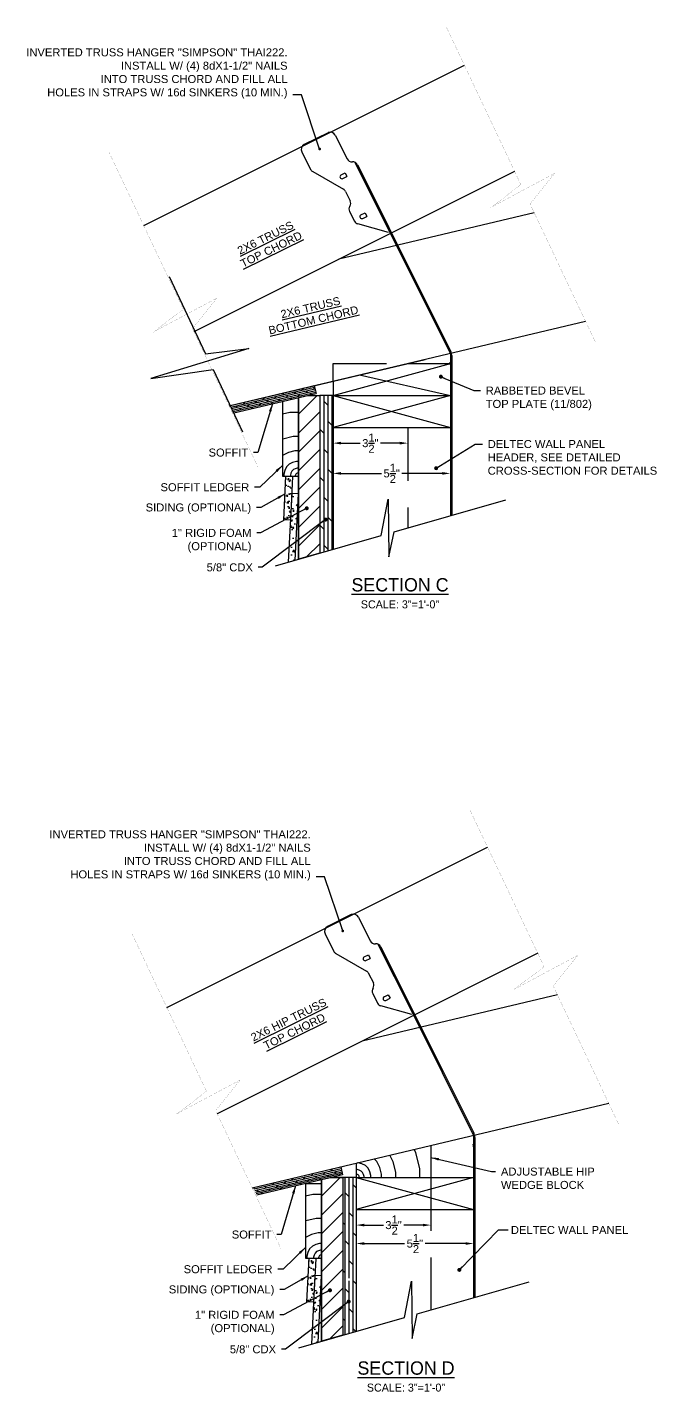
# Model space of a CAD drawing. Header units: inches. Extents: x -1316 to 22433, y -200 to 8737.
# Drawn here: x 5685.3 to 5714.8, y 1240.2 to 1304.1 of the extents above; entities that cross this region are included whole.
import ezdxf
from ezdxf.enums import TextEntityAlignment as Align

# ---------------------------------------------------------------- set-up
doc = ezdxf.new("R2010")
doc.units = ezdxf.units.IN
doc.header["$LTSCALE"] = 10
doc.header["$MEASUREMENT"] = 0
doc.header["$PDMODE"] = 34
doc.header["$PDSIZE"] = 18
doc.linetypes.add('HIDDEN', pattern=[0.375, 0.25, -0.125])
doc.layers.get('0').update_dxf_attribs({"linetype": 'CONTINUOUS'})
doc.layers.get('DefPoints').update_dxf_attribs({"linetype": 'CONTINUOUS'})
for name, color, linetype in [('6B2A-D-DETAIL$0$A-Anno-Symb', 5, 'CONTINUOUS'), ('6B2A-D-DETAIL$0$WALL', 7, 'CONTINUOUS'), ('6B2A-E-DETAIL$0$A-Anno-Symb', 5, 'CONTINUOUS'), ('DIM', 4, 'CONTINUOUS'), ('HATCH', 5, 'CONTINUOUS'), ('S-HDWR', 104, 'CONTINUOUS'), ('S-ROOF', 2, 'CONTINUOUS'), ('S-TXT', 222, 'CONTINUOUS'), ('S-WALL', 6, 'CONTINUOUS')]:
    doc.layers.add(name, color=color, linetype=linetype)
doc.layers.add('VIEWPORT', color=14, linetype='CONTINUOUS', plot=False)
doc.styles.add('style1', font='arial.ttf')
doc.dimstyles.new('3', dxfattribs={"dimtxt": 0.375, "dimasz": 0.375, "dimexe": 0.125, "dimexo": 0.125, "dimgap": 0.125, "dimtad": 0, "dimdec": 4, "dimrnd": 0.0625, "dimzin": 0, "dimdsep": 46, "dimlunit": 4, "dimtxsty": 'style1', "dimcen": 0.09, "dimazin": 0, "dimtfac": 1, "dimtdec": 4, "dimtofl": 0, "dimtmove": 0, "dimatfit": 0, "dimfxl": 1, "dimtolj": 1, "dimtzin": 0, "dimarcsym": 0})
pattern_1 = [(50, (5826.94997, 1402.56285), (0.7172602, -0.0627521), [0.075, -0.825]), (355, (5826.95, 1402.56285), (-0.1387513, 0.752192), [0.06, -0.66]), (100.4514, (5827.00974, 1402.5576), (0.5785094, 0.6894395), [0.0637402, -0.701142]), (46.1842, (5826.95, 1402.76285), (1.067241, -0.165519), [0.1125, -1.2375]), (96.6356, (5827.0389, 1402.7491), (0.934663, 0.974118), [0.09561, -1.051713]), (351.1842, (5826.95, 1402.7628), (0.934662, 0.9741186), [0.09, -0.99]), (21, (5827.04997, 1402.71285), (0.596907, -0.4026189), [0.075, -0.825]), (326, (5827.05, 1402.71285), (0.2433153, 0.72515), [0.06, -0.66]), (71.4514, (5827.0997, 1402.6793), (0.8402226, 0.3225305), [0.0637402, -0.701142]), (37.5, (5826.94997, 1402.56285), (0.01215986, 0.33289385), [0, -0.652, 0, -0.67, 0, -0.6625]), (7.5, (5826.94997, 1402.56285), (0.26306954, 0.3944117), [0, -0.382, 0, -0.637, 0, -0.2525]), (327.5, (5826.72697, 1402.56285), (0.53382244, -0.02255487), [0, -0.25, 0, -0.78, 0, -1.035]), (317.5, (5826.62697, 1402.56285), (0.5831862, 0.100105), [0, -0.325, 0, -0.518, 0, -0.735])]
pattern_2 = [(50, (5828.03596, 1365.91303), (0.7172602, -0.0627521), [0.075, -0.825]), (355, (5828.03596, 1365.913), (-0.1387513, 0.752192), [0.06, -0.66]), (100.4514, (5828.0957, 1365.9078), (0.5785094, 0.6894395), [0.0637402, -0.701142]), (46.1842, (5828.036, 1366.113), (1.067241, -0.165519), [0.1125, -1.2375]), (96.6356, (5828.1249, 1366.0992), (0.934663, 0.974118), [0.09561, -1.051713]), (351.1842, (5828.036, 1366.113), (0.934662, 0.9741186), [0.09, -0.99]), (21, (5828.13596, 1366.06303), (0.596907, -0.4026189), [0.075, -0.825]), (326, (5828.13596, 1366.063), (0.2433153, 0.72515), [0.06, -0.66]), (71.4514, (5828.1857, 1366.0295), (0.8402226, 0.3225305), [0.0637402, -0.701142]), (37.5, (5828.03596, 1365.91303), (0.01215986, 0.33289385), [0, -0.652, 0, -0.67, 0, -0.6625]), (7.5, (5828.03596, 1365.91303), (0.26306954, 0.3944117), [0, -0.382, 0, -0.637, 0, -0.2525]), (327.5, (5827.81296, 1365.91303), (0.53382244, -0.02255487), [0, -0.25, 0, -0.78, 0, -1.035]), (317.5, (5827.71296, 1365.91303), (0.5831862, 0.100105), [0, -0.325, 0, -0.518, 0, -0.735])]

# ---------------------------------------------------------------- blocks, each defined once
blk = doc.blocks.new('*X821')
at = {"color": 0}
for p, q in [((1.266, 104.959), (0.916, 104.872)), ((1.663, 104.959), (1.266, 104.959)), ((0.937, 103.712), (0.916, 103.702)), ((1.417, 103.832), (0.937, 103.712)), ((1.664, 103.832), (1.417, 103.832)), ((1.203, 103.078), (0.922, 102.938)), ((1.508, 103.155), (1.203, 103.078)), ((1.665, 103.155), (1.508, 103.155)), ((0.922, 102.938), (0.916, 102.932)), ((1.107, 102.402), (1.026, 102.24)), ((1.236, 102.531), (1.107, 102.402)), ((1.398, 102.612), (1.236, 102.531)), ((1.574, 102.656), (1.398, 102.612)), ((1.521, 102.319), (1.433, 102.275)), ((1.616, 102.343), (1.521, 102.319)), ((1.665, 102.656), (1.574, 102.656)), ((1.666, 102.343), (1.616, 102.343)), ((1.026, 102.24), (0.982, 102.063)), ((0.982, 102.063), (0.982, 101.972)), ((1.319, 102.117), (1.295, 102.021)), ((1.295, 102.021), (1.295, 101.972)), ((1.363, 102.205), (1.319, 102.117)), ((1.433, 102.275), (1.363, 102.205)), ((1.533, 102.028), (1.523, 101.991)), ((1.523, 101.991), (1.523, 101.972)), ((1.55, 102.062), (1.533, 102.028)), ((1.576, 102.089), (1.55, 102.062)), ((1.61, 102.106), (1.576, 102.089)), ((1.647, 102.115), (1.61, 102.106)), ((1.666, 102.115), (1.647, 102.115))]:
    blk.add_line(p, q, dxfattribs=at)
blk = doc.blocks.new('*D844')
at = {"layer": 'DefPoints', "color": 0, "transparency": 16777216}
for p in [(5699.612, 1285.377), (5705.112, 1285.377), (5705.112, 1283.227)]:
    blk.add_point(p, dxfattribs=at)
at = {"layer": 'DIM', "color": 0, "lineweight": -2, "transparency": 16777216}
for p, q in [((5699.612, 1285.252), (5699.612, 1283.102)), ((5705.112, 1285.252), (5705.112, 1283.102)), ((5699.987, 1283.227), (5701.884, 1283.227)), ((5704.737, 1283.227), (5702.839, 1283.227))]:
    blk.add_line(p, q, dxfattribs=at)
at = {"layer": 'DIM', "color": 0, "transparency": 16777216}
for points in [[(5699.987, 1283.29), (5699.987, 1283.165), (5699.612, 1283.227)], [(5704.737, 1283.29), (5704.737, 1283.165), (5705.112, 1283.227)]]:
    blk.add_solid(points, dxfattribs=at)
at = {"layer": 'DIM', "color": 0, "transparency": 16777216, "insert": (5702.362, 1283.227), "char_height": 0.375, "attachment_point": 5, "style": 'style1'}
blk.add_mtext('\\A1;5{\\H1.000000x;\\S1/2;}"', dxfattribs=at)
blk = doc.blocks.new('*D845')
at = {"layer": 'DefPoints', "color": 0, "transparency": 16777216}
for p in [(5699.612, 1285.377), (5703.112, 1285.377), (5703.112, 1284.644)]:
    blk.add_point(p, dxfattribs=at)
at = {"layer": 'DIM', "color": 0, "lineweight": -2, "transparency": 16777216}
for p, q in [((5699.612, 1285.252), (5699.612, 1284.519)), ((5703.112, 1285.252), (5703.112, 1284.519)), ((5699.987, 1284.644), (5700.885, 1284.644)), ((5702.737, 1284.644), (5701.839, 1284.644))]:
    blk.add_line(p, q, dxfattribs=at)
at = {"layer": 'DIM', "color": 0, "transparency": 16777216}
for points in [[(5699.987, 1284.707), (5699.987, 1284.582), (5699.612, 1284.644)], [(5702.737, 1284.707), (5702.737, 1284.582), (5703.112, 1284.644)]]:
    blk.add_solid(points, dxfattribs=at)
at = {"layer": 'DIM', "color": 0, "transparency": 16777216, "insert": (5701.362, 1284.644), "char_height": 0.375, "attachment_point": 5, "style": 'style1'}
blk.add_mtext('\\A1;3{\\H1.000000x;\\S1/2;}"', dxfattribs=at)
blk = doc.blocks.new('6B2A-D-DETAIL$0$THA11-68-22')
for p, q in [((-5.731, 10.344), (-6.849, 9.785)), ((-5.396, 10.232), (-4.837, 9.114)), ((-6.961, 9.45), (-6.548, 8.623)), ((-4.48, 8.959), (-2.945, 5.891)), ((-6.448, 8.518), (-5.014, 7.698)), ((-5.125, 8.363), (-4.929, 8.461)), ((-4.929, 8.461), (-4.845, 8.293)), ((-4.35, 8.84), (-2.886, 5.912)), ((-5.041, 8.195), (-4.845, 8.293)), ((-4.915, 7.593), (-4.695, 7.154)), ((-4.725, 6.655), (-4.495, 6.195)), ((-4.19, 6.493), (-3.994, 6.591)), ((-4.106, 6.325), (-3.91, 6.423)), ((-3.994, 6.591), (-3.91, 6.423)), ((-2.893, 5.667), (-4.338, 6.066)), ((-2.945, 5.891), (0, 0)), ((-2.893, 5.925), (0.01, 0.12)), ((0, 0), (0, -7.61)), ((0.062, -0.103), (0.062, -7.592))]:
    blk.add_line(p, q)
for centre, radius, start, end in [((-5.619, 10.121), 0.25, 26.56505, 116.56505), ((-6.737, 9.562), 0.25, 116.56505, 206.56505), ((-4.613, 9.226), 0.25, 206.56505, 274.54074), ((-4.573, 8.728), 0.25, 26.56505, 94.54074), ((-6.324, 8.735), 0.25, 206.56505, 240.25512), ((-5.083, 8.279), 0.0938, 116.56505, 296.56505), ((-5.138, 7.481), 0.25, 26.56505, 60.25512), ((-4.919, 7.042), 0.25, 326.56505, 26.56505), ((-4.501, 6.766), 0.25, 146.56505, 206.56505), ((-4.148, 6.409), 0.0938, 116.56505, 296.56505), ((-4.272, 6.307), 0.25, 206.56505, 254.57784), ((-0.437, -0.103), 0.5, 360, 26.56505)]:
    blk.add_arc(centre, radius, start, end)
blk = doc.blocks.new('*X824')
at = {"color": 0}
for p, q in [((1.266, 104.959), (0.916, 104.872)), ((1.663, 104.959), (1.266, 104.959)), ((0.937, 103.712), (0.916, 103.702)), ((1.417, 103.832), (0.937, 103.712)), ((1.664, 103.832), (1.417, 103.832)), ((1.203, 103.078), (0.922, 102.938)), ((1.508, 103.155), (1.203, 103.078)), ((1.665, 103.155), (1.508, 103.155)), ((0.922, 102.938), (0.916, 102.932)), ((1.107, 102.402), (1.026, 102.24)), ((1.236, 102.531), (1.107, 102.402)), ((1.398, 102.612), (1.236, 102.531)), ((1.574, 102.656), (1.398, 102.612)), ((1.521, 102.319), (1.433, 102.275)), ((1.616, 102.343), (1.521, 102.319)), ((1.665, 102.656), (1.574, 102.656)), ((1.666, 102.343), (1.616, 102.343)), ((1.026, 102.24), (0.982, 102.063)), ((0.982, 102.063), (0.982, 101.972)), ((1.319, 102.117), (1.295, 102.021)), ((1.295, 102.021), (1.295, 101.972)), ((1.363, 102.205), (1.319, 102.117)), ((1.433, 102.275), (1.363, 102.205)), ((1.533, 102.028), (1.523, 101.991)), ((1.523, 101.991), (1.523, 101.972)), ((1.55, 102.062), (1.533, 102.028)), ((1.576, 102.089), (1.55, 102.062)), ((1.61, 102.106), (1.576, 102.089)), ((1.647, 102.115), (1.61, 102.106)), ((1.666, 102.115), (1.647, 102.115))]:
    blk.add_line(p, q, dxfattribs=at)
blk = doc.blocks.new('*X823')
at = {"color": 0}
for p, q in [((13.765, 105.511), (13.692, 105.656)), ((11.061, 105.025), (11.031, 105.025)), ((11.238, 104.981), (11.061, 105.025)), ((11.4, 104.9), (11.238, 104.981)), ((11.529, 104.771), (11.4, 104.9)), ((11.936, 105.085), (11.811, 105.21)), ((12.077, 104.804), (11.936, 105.085)), ((12.71, 105.069), (12.552, 105.386)), ((12.83, 104.59), (12.71, 105.069)), ((13.958, 104.741), (13.765, 105.511)), ((11.02, 104.712), (10.97, 104.712)), ((10.989, 104.483), (10.97, 104.483)), ((11.026, 104.474), (10.989, 104.483)), ((11.115, 104.688), (11.02, 104.712)), ((11.06, 104.457), (11.026, 104.474)), ((11.087, 104.43), (11.06, 104.457)), ((11.104, 104.397), (11.087, 104.43)), ((11.113, 104.36), (11.104, 104.397)), ((11.113, 104.341), (11.113, 104.36)), ((11.203, 104.644), (11.115, 104.688)), ((11.273, 104.574), (11.203, 104.644)), ((11.317, 104.486), (11.273, 104.574)), ((11.341, 104.39), (11.317, 104.486)), ((11.341, 104.341), (11.341, 104.39)), ((11.61, 104.609), (11.529, 104.771)), ((11.654, 104.432), (11.61, 104.609)), ((11.654, 104.341), (11.654, 104.432)), ((12.153, 104.499), (12.077, 104.804)), ((12.153, 104.342), (12.153, 104.499)), ((12.83, 104.343), (12.83, 104.59)), ((13.958, 104.344), (13.958, 104.741))]:
    blk.add_line(p, q, dxfattribs=at)
blk = doc.blocks.new('*D846')
at = {"layer": 'DefPoints', "color": 0, "transparency": 16777216}
for p in [(5700.698, 1248.727), (5706.198, 1248.727), (5706.198, 1247.13)]:
    blk.add_point(p, dxfattribs=at)
at = {"layer": 'DIM', "color": 0, "lineweight": -2, "transparency": 16777216}
for p, q in [((5700.698, 1248.602), (5700.698, 1247.005)), ((5706.198, 1248.602), (5706.198, 1247.005)), ((5701.073, 1247.13), (5702.97, 1247.13)), ((5705.823, 1247.13), (5703.925, 1247.13))]:
    blk.add_line(p, q, dxfattribs=at)
at = {"layer": 'DIM', "color": 0, "transparency": 16777216}
for points in [[(5701.073, 1247.193), (5701.073, 1247.068), (5700.698, 1247.13)], [(5705.823, 1247.193), (5705.823, 1247.068), (5706.198, 1247.13)]]:
    blk.add_solid(points, dxfattribs=at)
at = {"layer": 'DIM', "color": 0, "transparency": 16777216, "insert": (5703.448, 1247.13), "char_height": 0.375, "attachment_point": 5, "style": 'style1'}
blk.add_mtext('\\A1;5{\\H1.000000x;\\S1/2;}"', dxfattribs=at)
blk = doc.blocks.new('*D847')
at = {"layer": 'DefPoints', "color": 0, "transparency": 16777216}
for p in [(5700.698, 1248.727), (5704.198, 1248.727), (5704.198, 1247.995)]:
    blk.add_point(p, dxfattribs=at)
at = {"layer": 'DIM', "color": 0, "lineweight": -2, "transparency": 16777216}
for p, q in [((5700.698, 1248.602), (5700.698, 1247.87)), ((5704.198, 1248.602), (5704.198, 1247.87)), ((5701.073, 1247.995), (5701.971, 1247.995)), ((5703.823, 1247.995), (5702.925, 1247.995))]:
    blk.add_line(p, q, dxfattribs=at)
at = {"layer": 'DIM', "color": 0, "transparency": 16777216}
for points in [[(5701.073, 1248.057), (5701.073, 1247.932), (5700.698, 1247.995)], [(5703.823, 1248.057), (5703.823, 1247.932), (5704.198, 1247.995)]]:
    blk.add_solid(points, dxfattribs=at)
at = {"layer": 'DIM', "color": 0, "transparency": 16777216, "insert": (5702.448, 1247.995), "char_height": 0.375, "attachment_point": 5, "style": 'style1'}
blk.add_mtext('\\A1;3{\\H1.000000x;\\S1/2;}"', dxfattribs=at)
blk = doc.blocks.new('6B2A-E-DETAIL$0$THA11-68-22')
for p, q in [((-5.731, 10.344), (-6.849, 9.785)), ((-5.396, 10.232), (-4.837, 9.114)), ((-6.961, 9.45), (-6.548, 8.623)), ((-4.48, 8.959), (-2.945, 5.891)), ((-6.448, 8.518), (-5.014, 7.698)), ((-5.125, 8.363), (-4.929, 8.461)), ((-4.929, 8.461), (-4.845, 8.293)), ((-4.35, 8.84), (-2.886, 5.912)), ((-5.041, 8.195), (-4.845, 8.293)), ((-4.915, 7.593), (-4.695, 7.154)), ((-4.725, 6.655), (-4.495, 6.195)), ((-4.19, 6.493), (-3.994, 6.591)), ((-4.106, 6.325), (-3.91, 6.423)), ((-3.994, 6.591), (-3.91, 6.423)), ((-2.893, 5.667), (-4.338, 6.066)), ((-2.945, 5.891), (0, 0)), ((-2.893, 5.925), (0.01, 0.12)), ((0, 0), (0, -7.61)), ((0.062, -0.103), (0.062, -7.592))]:
    blk.add_line(p, q)
for centre, radius, start, end in [((-5.619, 10.121), 0.25, 26.56505, 116.56505), ((-6.737, 9.562), 0.25, 116.56505, 206.56505), ((-4.613, 9.226), 0.25, 206.56505, 274.54074), ((-4.573, 8.728), 0.25, 26.56505, 94.54074), ((-6.324, 8.735), 0.25, 206.56505, 240.25512), ((-5.083, 8.279), 0.0938, 116.56505, 296.56505), ((-5.138, 7.481), 0.25, 26.56505, 60.25512), ((-4.919, 7.042), 0.25, 326.56505, 26.56505), ((-4.501, 6.766), 0.25, 146.56505, 206.56505), ((-4.148, 6.409), 0.0938, 116.56505, 296.56505), ((-4.272, 6.307), 0.25, 206.56505, 254.57784), ((-0.437, -0.103), 0.5, 360, 26.56505)]:
    blk.add_arc(centre, radius, start, end)

msp = doc.modelspace()

# ---------------------------------------------------------------- hatches: boundary and pattern name
at = {"layer": 'HATCH'}
h = msp.add_hatch(dxfattribs=at)
h.set_pattern_fill('DOLMIT', color=256, scale=0.3125, angle=13.25, style=0)
h.set_pattern_definition([(13.25, (5698.52803, 1287.289974), (-0.0179063, 0.0760453), []), (58.25, (5698.52803, 1287.28997), (-0.187903, 0.116278), [0.110485, -0.220971])])
h.paths.add_polyline_path([(5694.79255, 1286.40419), (5694.95651, 1286.05767), (5698.81775, 1286.97328), (5698.73122, 1287.33816)])
h = msp.add_hatch(dxfattribs=at)
h.set_pattern_fill('ANSI31', color=256, scale=5, style=0)
h.set_pattern_definition([(45, (5248.11485, 1595.37986), (-0.44194174, 0.44194174), [])])
h.paths.add_polyline_path([(5697.98665, 1279.20171), (5697.98665, 1286.7762), (5698.41121, 1286.87687), (5698.98665, 1286.87687), (5698.98665, 1279.48798)])
h = msp.add_hatch(dxfattribs=at)
h.set_pattern_fill('DOLMIT', color=256, scale=0.75, angle=90, style=0)
h.set_pattern_definition([(90, (6116.94159, 1273.09215), (-0.1875, 1e-17), []), (135, (6116.9416, 1273.09215), (-0.375, -0.375), [0.265165, -0.5303308])])
h.paths.add_polyline_path([(5699.61165, 1286.87687), (5698.98665, 1286.87687), (5698.98665, 1281.0422), (5699.22211, 1281.19126, -0.2541743), (5699.19361, 1281.2437, -1), (5699.31861, 1281.2437, -0.59467468), (5699.22211, 1281.19126), (5698.98665, 1281.0422), (5698.98665, 1279.48798), (5699.61165, 1279.66691)])
h = msp.add_hatch(dxfattribs=at)
h.set_pattern_fill('AR-CONC', color=256, scale=0.1, style=0)
h.set_pattern_definition(pattern_1)
h.paths.add_polyline_path([(5697.61357, 1281.03441), (5697.30144, 1281.04965), (5697.40628, 1283.09836), (5697.71288, 1283.08315)])
h = msp.add_hatch(dxfattribs=at)
h.set_pattern_fill('AR-CONC', color=256, scale=0.1, style=0)
h.set_pattern_definition(pattern_1)
h.paths.add_polyline_path([(5697.98665, 1282.26769), (5697.67452, 1282.28293), (5697.51753, 1279.06741), (5697.83483, 1279.15824)])
h = msp.add_hatch(dxfattribs=at)
h.set_pattern_fill('DOLMIT', color=256, scale=0.3125, angle=13.25, style=0)
h.set_pattern_definition([(13.25, (5699.88791, 1250.7051), (-0.0179063, 0.0760453), []), (58.25, (5699.8879, 1250.7051), (-0.187903, 0.116278), [0.110485, -0.220971])])
h.paths.add_polyline_path([(5699.973, 1250.72528), (5695.87854, 1249.75437), (5696.0425, 1249.40785), (5700.05952, 1250.3604)])
h = msp.add_hatch(dxfattribs=at)
h.set_pattern_fill('ANSI31', color=256, scale=5, style=0)
h.set_pattern_definition([(45, (5249.20084, 1558.73004), (-0.44194174, 0.44194174), [])])
h.paths.add_polyline_path([(5699.07264, 1242.55189), (5699.07264, 1250.12638), (5699.4972, 1250.22706), (5700.07264, 1250.22706), (5700.07264, 1242.83816)])
h = msp.add_hatch(dxfattribs=at)
h.set_pattern_fill('DOLMIT', color=256, scale=0.75, angle=90, style=0)
h.set_pattern_definition([(90, (5698.86427, 1250.07697), (-0.1875, 1e-17), []), (135, (5698.86427, 1250.07697), (-0.375, -0.375), [0.265165, -0.53033])])
h.paths.add_polyline_path([(5700.07264, 1245.31644), (5700.32239, 1245.41857, -0.1221021), (5700.31515, 1245.44776, -1), (5700.44015, 1245.44776, -0.782369), (5700.32239, 1245.41857), (5700.07264, 1245.31644), (5700.07264, 1242.83816), (5700.69764, 1243.01709), (5700.69764, 1250.22706), (5700.07264, 1250.22706)])
h = msp.add_hatch(dxfattribs=at)
h.set_pattern_fill('AR-CONC', color=256, scale=0.1, style=0)
h.set_pattern_definition(pattern_2)
h.paths.add_polyline_path([(5698.69956, 1244.38459), (5698.38743, 1244.39983), (5698.49227, 1246.44854), (5698.79887, 1246.43333)])
h = msp.add_hatch(dxfattribs=at)
h.set_pattern_fill('AR-CONC', color=256, scale=0.1, style=0)
h.set_pattern_definition(pattern_2)
h.paths.add_polyline_path([(5699.07264, 1245.61787), (5698.76052, 1245.63311), (5698.60352, 1242.41759), (5698.92083, 1242.50842)])

# ---------------------------------------------------------------- linework, layer by layer
for p, q in [((5705.11165, 1288.3184), (5705.11165, 1281.24143)), ((5705.17415, 1288.32571), (5705.17415, 1281.25932)), ((5706.19764, 1251.66858), (5706.19764, 1244.59161)), ((5706.26014, 1251.67589), (5706.26014, 1244.6095))]:
    msp.add_line(p, q)
for centre in [(5704.61165, 1288.3184), (5704.67415, 1288.32571), (5705.69764, 1251.66858), (5705.76014, 1251.67589)]:
    msp.add_arc(centre, 0.5, 0, 13.3399743)
at = {"layer": '6B2A-D-DETAIL$0$A-Anno-Symb', "const_width": 0.005}
for points in [[(5704.93, 1304.13204), (5708.41981, 1296.75637), (5707.02018, 1295.69639), (5709.99733, 1297.28745), (5708.8475, 1295.85245), (5711.91456, 1289.37026)], [(5689.10711, 1298.29126), (5692.59692, 1290.91559), (5691.19729, 1289.85562), (5694.17445, 1291.44667), (5693.02461, 1290.01167), (5696.09167, 1283.52948)]]:
    msp.add_lwpolyline(points, dxfattribs=at)
at = {"layer": '6B2A-D-DETAIL$0$WALL'}
msp.add_line((5694.73766, 1286.39118), (5703.93352, 1288.57176), dxfattribs=at)
at = {"layer": '6B2A-E-DETAIL$0$A-Anno-Symb', "const_width": 0.005}
for points in [[(5706.01599, 1267.48222), (5709.5058, 1260.10655), (5708.10617, 1259.04657), (5711.08332, 1260.63763), (5709.93349, 1259.20263), (5713.00055, 1252.72044)], [(5690.1931, 1261.64144), (5693.68291, 1254.26577), (5692.28328, 1253.2058), (5695.26044, 1254.79685), (5694.1106, 1253.36185), (5697.17766, 1246.87966)]]:
    msp.add_lwpolyline(points, dxfattribs=at)
at = {"layer": 'HATCH'}
for p, q in [((5699.61165, 1286.87687), (5705.11165, 1288.37687)), ((5700.85838, 1287.84256), (5705.11165, 1286.87687)), ((5705.11165, 1286.87687), (5699.61165, 1285.37687)), ((5699.61165, 1286.87687), (5705.11165, 1285.37687)), ((5700.69764, 1250.22706), (5706.19764, 1248.72706)), ((5706.19764, 1250.22706), (5700.69764, 1248.72706))]:
    msp.add_line(p, q, dxfattribs=at)
for points in [[(5691.92834, 1292.45767), (5693.64119, 1288.83757), (5695.66649, 1289.08149), (5691.07578, 1287.67202), (5693.99182, 1288.09652), (5695.37138, 1285.18086)], [(5696.92016, 1278.89639), (5701.87298, 1280.31427), (5702.19864, 1282.01707), (5702.22998, 1279.32249), (5702.47642, 1280.48702), (5707.71299, 1281.98613)], [(5698.00615, 1242.24657), (5702.95897, 1243.66445), (5703.28463, 1245.36725), (5703.31597, 1242.67267), (5703.56241, 1243.8372), (5708.79898, 1245.33631)]]:
    msp.add_lwpolyline(points, dxfattribs=at)
for points in [[(5697.98665, 1279.20171), (5697.98665, 1286.7762), (5698.41121, 1286.87687), (5698.98665, 1286.87687), (5698.98665, 1279.48798)], [(5699.07264, 1242.55189), (5699.07264, 1250.12638), (5699.4972, 1250.22706), (5700.07264, 1250.22706), (5700.07264, 1242.83816)]]:
    msp.add_lwpolyline(points, close=True, dxfattribs=at)
at = {"layer": 'S-ROOF'}
for p, q in [((5690.74004, 1294.8401), (5705.77062, 1302.35539)), ((5708.12349, 1297.38264), (5693.0929, 1289.86734)), ((5709.04444, 1295.43621), (5699.88832, 1293.26505)), ((5694.79255, 1286.40419), (5711.44914, 1290.35392)), ((5691.82603, 1258.19028), (5706.85661, 1265.70557)), ((5709.20948, 1260.73282), (5694.17889, 1253.21752)), ((5710.13043, 1258.78639), (5700.97431, 1256.61523)), ((5695.82365, 1249.74136), (5712.53513, 1253.7041))]:
    msp.add_line(p, q, dxfattribs=at)
at = {"layer": 'S-WALL', "linetype": 'HIDDEN'}
for p, q in [((5699.61165, 1287.54693), (5699.61165, 1288.37687)), ((5699.61165, 1288.37687), (5703.11165, 1288.37687))]:
    msp.add_line(p, q, dxfattribs=at)
at = {"layer": 'S-WALL'}
for p, q in [((5703.11165, 1288.37687), (5705.11165, 1288.37687)), ((5705.11165, 1288.37687), (5705.11165, 1281.24143)), ((5705.11165, 1288.37687), (5705.11165, 1281.24143)), ((5698.73122, 1287.33816), (5698.81775, 1286.97328)), ((5699.61165, 1287.54693), (5699.61165, 1279.66691)), ((5694.95651, 1286.05767), (5698.81775, 1286.97328)), ((5697.98665, 1286.7762), (5697.98665, 1279.20171)), ((5698.98665, 1286.87687), (5698.98665, 1279.48798)), ((5699.61165, 1286.87687), (5698.98665, 1286.87687)), ((5699.61165, 1286.87687), (5705.11165, 1286.87687)), ((5697.23665, 1286.59836), (5697.23665, 1283.09836)), ((5699.61165, 1285.37687), (5705.11165, 1285.37687)), ((5697.23665, 1283.09836), (5697.98665, 1283.09836)), ((5704.19764, 1251.72706), (5704.19764, 1250.22706)), ((5706.19764, 1251.72706), (5706.19764, 1244.59161)), ((5706.19764, 1251.72706), (5706.19764, 1244.59161)), ((5700.69764, 1250.89711), (5700.69764, 1243.01709)), ((5696.0425, 1249.40785), (5700.05952, 1250.3604)), ((5700.69764, 1250.22706), (5699.4972, 1250.22706)), ((5699.973, 1250.72528), (5700.06009, 1250.35802)), ((5700.07264, 1250.22706), (5700.07264, 1242.83816)), ((5700.69764, 1250.22706), (5706.19764, 1250.22706)), ((5698.32264, 1249.94854), (5699.07264, 1249.94854)), ((5698.32264, 1249.94854), (5698.32264, 1246.44854)), ((5699.07264, 1250.12638), (5699.07264, 1242.55189)), ((5700.69764, 1248.72706), (5706.19764, 1248.72706)), ((5698.32264, 1246.44854), (5699.07264, 1246.44854))]:
    msp.add_line(p, q, dxfattribs=at)
at = {"layer": 'S-WALL', "color": 5, "linetype": 'HIDDEN'}
msp.add_line((5703.11165, 1285.37687), (5703.11165, 1280.66887), dxfattribs=at)
at = {"layer": 'S-WALL'}
for points in [[(5697.61357, 1281.03441), (5697.30144, 1281.04965), (5697.40628, 1283.09836), (5697.71288, 1283.08315)], [(5697.98665, 1282.26769), (5697.67452, 1282.28293), (5697.51753, 1279.06741), (5697.83483, 1279.15824)], [(5698.69956, 1244.38459), (5698.38743, 1244.39983), (5698.49227, 1246.44854), (5698.79887, 1246.43333)], [(5699.07264, 1245.61787), (5698.76052, 1245.63311), (5698.60352, 1242.41759), (5698.92083, 1242.50842)]]:
    msp.add_lwpolyline(points, close=True, dxfattribs=at)
at = {"layer": 'S-WALL', "color": 5, "linetype": 'HIDDEN'}
msp.add_lwpolyline([(5704.19764, 1250.22706), (5704.19764, 1244.01905)], dxfattribs=at)

# ---------------------------------------------------------------- block references
at = {"layer": 'HATCH'}
for name, p in [('*X821', (5696.32063, 1181.12614)), ('*X823', (5689.72729, 1145.88627)), ('*X824', (5697.40662, 1144.47632))]:
    msp.add_blockref(name, p, dxfattribs=at)
at = {"layer": 'S-HDWR'}
for name, p in [('6B2A-D-DETAIL$0$THA11-68-22', (5705.11165, 1288.85113)), ('6B2A-E-DETAIL$0$THA11-68-22', (5706.19764, 1252.20131))]:
    msp.add_blockref(name, p, dxfattribs=at)

# ---------------------------------------------------------------- texts
at = {"layer": 'S-TXT', "style": 'style1'}
for s, rotation, p in [('%%U2X6 TRUSS', 26.3254257, (5696.52786, 1294.10399)), ('%%uTOP CHORD', 26.3254257, (5696.7971, 1293.55981)), ('%%U2X6 TRUSS', 13.3399743, (5698.59757, 1290.82183)), ('%%uBOTTOM CHORD', 13.3399743, (5698.73766, 1290.23107)), ('%%u2X6 HIP TRUSS', 26.3254257, (5697.61385, 1257.45417)), ('%%uTOP CHORD', 26.3254257, (5697.8831, 1256.90999))]:
    msp.add_text(s, height=0.375, rotation=rotation, dxfattribs=at).set_placement(p, align=Align.CENTER)
at = {"layer": 'S-TXT', "char_height": 0.375, "style": 'style1'}
for s, insert, attachment_point in [('INVERTED TRUSS HANGER "SIMPSON" THAI222. \\PINSTALL W/ (4) 8dX1-1/2" NAILS\\PINTO TRUSS CHORD AND FILL ALL \\PHOLES IN STRAPS W/ 16d SINKERS (10 MIN.)', (5697.48101, 1300.7841), 9), ('\\A1;SOFFIT LEDGER', (5695.6869, 1282.76542), 3), ('\\A1;SIDING (OPTIONAL)', (5695.77726, 1281.81742), 3), ('INVERTED TRUSS HANGER "SIMPSON" THAI222. \\PINSTALL W/ (4) 8dX1-1/2" NAILS\\PINTO TRUSS CHORD AND FILL ALL \\PHOLES IN STRAPS W/ 16d SINKERS (10 MIN.)', (5698.567, 1264.13428), 9), ('\\A1;SOFFIT LEDGER', (5696.77289, 1246.1156), 3), ('\\A1;SIDING (OPTIONAL)', (5696.86325, 1245.1676), 3)]:
    msp.add_mtext(s, dxfattribs=dict(at, insert=insert, attachment_point=attachment_point))
for s, insert, width, attachment_point in [('\\A1;RABBETED BEVEL\\PTOP PLATE (11/802)', (5706.76851, 1287.29618), 5.5111822, 1), ('DELTEC WALL PANEL \\PHEADER, SEE DETAILED \\PCROSS-SECTION FOR DETAILS', (5706.86261, 1284.79024), 11.8582059, 1), ('\\A1;SOFFIT', (5695.6418, 1284.39072), 0.625, 3), ('\\A1;1" RIGID FOAM\\P(OPTIONAL)', (5695.7902, 1280.6276), 5.0948333, 3), ('5/8" CDX', (5695.8549, 1279.011), 3.9803196, 3), ('\\A1;ADJUSTABLE HIP\\PWEDGE BLOCK', (5707.48373, 1250.69067), 5.1546825, 1), ('\\A1;SOFFIT', (5696.72779, 1247.7409), 0.625, 3), ('DELTEC WALL PANEL ', (5707.9486, 1247.95395), 11.8582059, 1), ('\\A1;1" RIGID FOAM\\P(OPTIONAL)', (5696.87619, 1243.97778), 5.0948333, 3), ('5/8" CDX', (5696.94089, 1242.36118), 3.9803196, 3)]:
    msp.add_mtext(s, dxfattribs=dict(at, insert=insert, width=width, attachment_point=attachment_point))
at = {"layer": 'VIEWPORT', "char_height": 0.375, "attachment_point": 5, "style": 'style1'}
for s, insert in [('{\\Fae2|c0;\\H1.667x;\\LSECTION C\\H0.5999x;\\l\\PSCALE: 3"=1\'-0"}', (5702.75218, 1277.60622)), ('{\\Fae2|c0;\\H1.667x;\\LSECTION D\\H0.5999x;\\l\\PSCALE: 3"=1\'-0"}', (5703.03373, 1240.89724))]:
    msp.add_mtext(s, dxfattribs=dict(at, insert=insert))

# ---------------------------------------------------------------- dimensions: what is measured, and where the dimension line sits
at = {"layer": 'DIM'}
for p1, p2, distance, picture, middle in [((5699.61165, 1285.37687), (5705.11165, 1285.37687), -2.14969, '*D844', (5702.36165, 1283.22718)), ((5699.61165, 1285.37687), (5703.11165, 1285.37687), -0.73244, '*D845', (5701.36165, 1284.64443)), ((5700.69764, 1248.72706), (5706.19764, 1248.72706), -1.59668, '*D846', (5703.44764, 1247.13038)), ((5700.69764, 1248.72706), (5704.19764, 1248.72706), -0.73244, '*D847', (5702.44764, 1247.99462))]:
    dim = msp.add_aligned_dim(p1=p1, p2=p2, distance=distance, dimstyle='3', dxfattribs=at)
    dim.commit()
    dim.dimension.update_dxf_attribs({"geometry": picture, "text_midpoint": middle})

# ---------------------------------------------------------------- leaders
at = {"layer": 'S-TXT', "annotation_type": 0, "has_hookline": 1}
for points, override, hookline_direction, text_width in [([(5698.98491, 1298.42968), (5698.13059, 1300.9716), (5697.73101, 1300.9716)], {"dimasz": 0.125, "dimgap": 0.25, "dimtad": 0, "dimldrblk": 'DOT'}, 1, 12.15425), ([(5696.77266, 1286.48833), (5696.09132, 1284.20322), (5695.8918, 1284.20322)], {"dimgap": 0.25, "dimtad": 0}, 1, 1.82844), ([(5697.23665, 1283.59961), (5696.18279, 1282.57792), (5695.9369, 1282.57792)], {"dimgap": 0.25, "dimtad": 0}, 1, 4.13216), ([(5697.36362, 1282.2648), (5696.23432, 1281.62992), (5696.02726, 1281.62992)], {"dimgap": 0.25, "dimtad": 0}, 1, 4.9057), ([(5698.38261, 1281.59112), (5696.20844, 1280.4401), (5696.0402, 1280.4401)], {"dimasz": 0.1875, "dimgap": 0.25, "dimtad": 0, "dimldrblk": 'DOT'}, 1, 3.64026), ([(5699.26263, 1281.06087), (5696.29903, 1278.8235), (5696.1049, 1278.8235)], {"dimasz": 0.1875, "dimgap": 0.25, "dimtad": 0, "dimldrblk": 'DOT'}, 1, 2.14077), ([(5700.0709, 1261.77986), (5699.21658, 1264.32178), (5698.817, 1264.32178)], {"dimasz": 0.125, "dimgap": 0.25, "dimtad": 0, "dimldrblk": 'DOT'}, 1, 12.15425), ([(5704.19764, 1251.16303), (5707.03809, 1250.50317), (5707.23373, 1250.50317)], {"dimgap": 0.25, "dimtad": 0}, 0, 4.37312), ([(5697.85865, 1249.83851), (5697.17731, 1247.5534), (5696.97779, 1247.5534)], {"dimgap": 0.25, "dimtad": 0}, 1, 1.82844), ([(5705.53264, 1245.89721), (5707.36079, 1247.76645), (5707.8236, 1247.76645)], {"dimasz": 0.1875, "dimldrblk": 'DOT'}, 0, 5.44338), ([(5698.32264, 1246.94979), (5697.26878, 1245.9281), (5697.02289, 1245.9281)], {"dimgap": 0.25, "dimtad": 0}, 1, 4.13216), ([(5698.44961, 1245.61498), (5697.32031, 1244.9801), (5697.11325, 1244.9801)], {"dimgap": 0.25, "dimtad": 0}, 1, 4.9057), ([(5699.4686, 1244.9413), (5697.29443, 1243.79028), (5697.12619, 1243.79028)], {"dimasz": 0.1875, "dimgap": 0.25, "dimtad": 0, "dimldrblk": 'DOT'}, 1, 3.64026), ([(5700.34862, 1244.41105), (5697.38502, 1242.17368), (5697.19089, 1242.17368)], {"dimasz": 0.1875, "dimgap": 0.25, "dimtad": 0, "dimldrblk": 'DOT'}, 1, 2.14077)]:
    msp.add_leader(points, dimstyle='3', override=override, dxfattribs=dict(at, hookline_direction=hookline_direction, text_width=text_width))
at = {"layer": 'S-TXT', "annotation_type": 0, "has_hookline": 1, "hookline_direction": 0}
for points in [[(5704.66597, 1287.75969), (5706.21314, 1287.10868), (5706.51851, 1287.10868)], [(5704.44665, 1283.47084), (5706.2748, 1284.60274), (5706.61261, 1284.60274)]]:
    msp.add_leader(points, dimstyle='3', override={"dimasz": 0.1875, "dimldrblk": 'DOT'}, dxfattribs=at)

doc.saveas('drawing.dxf')
